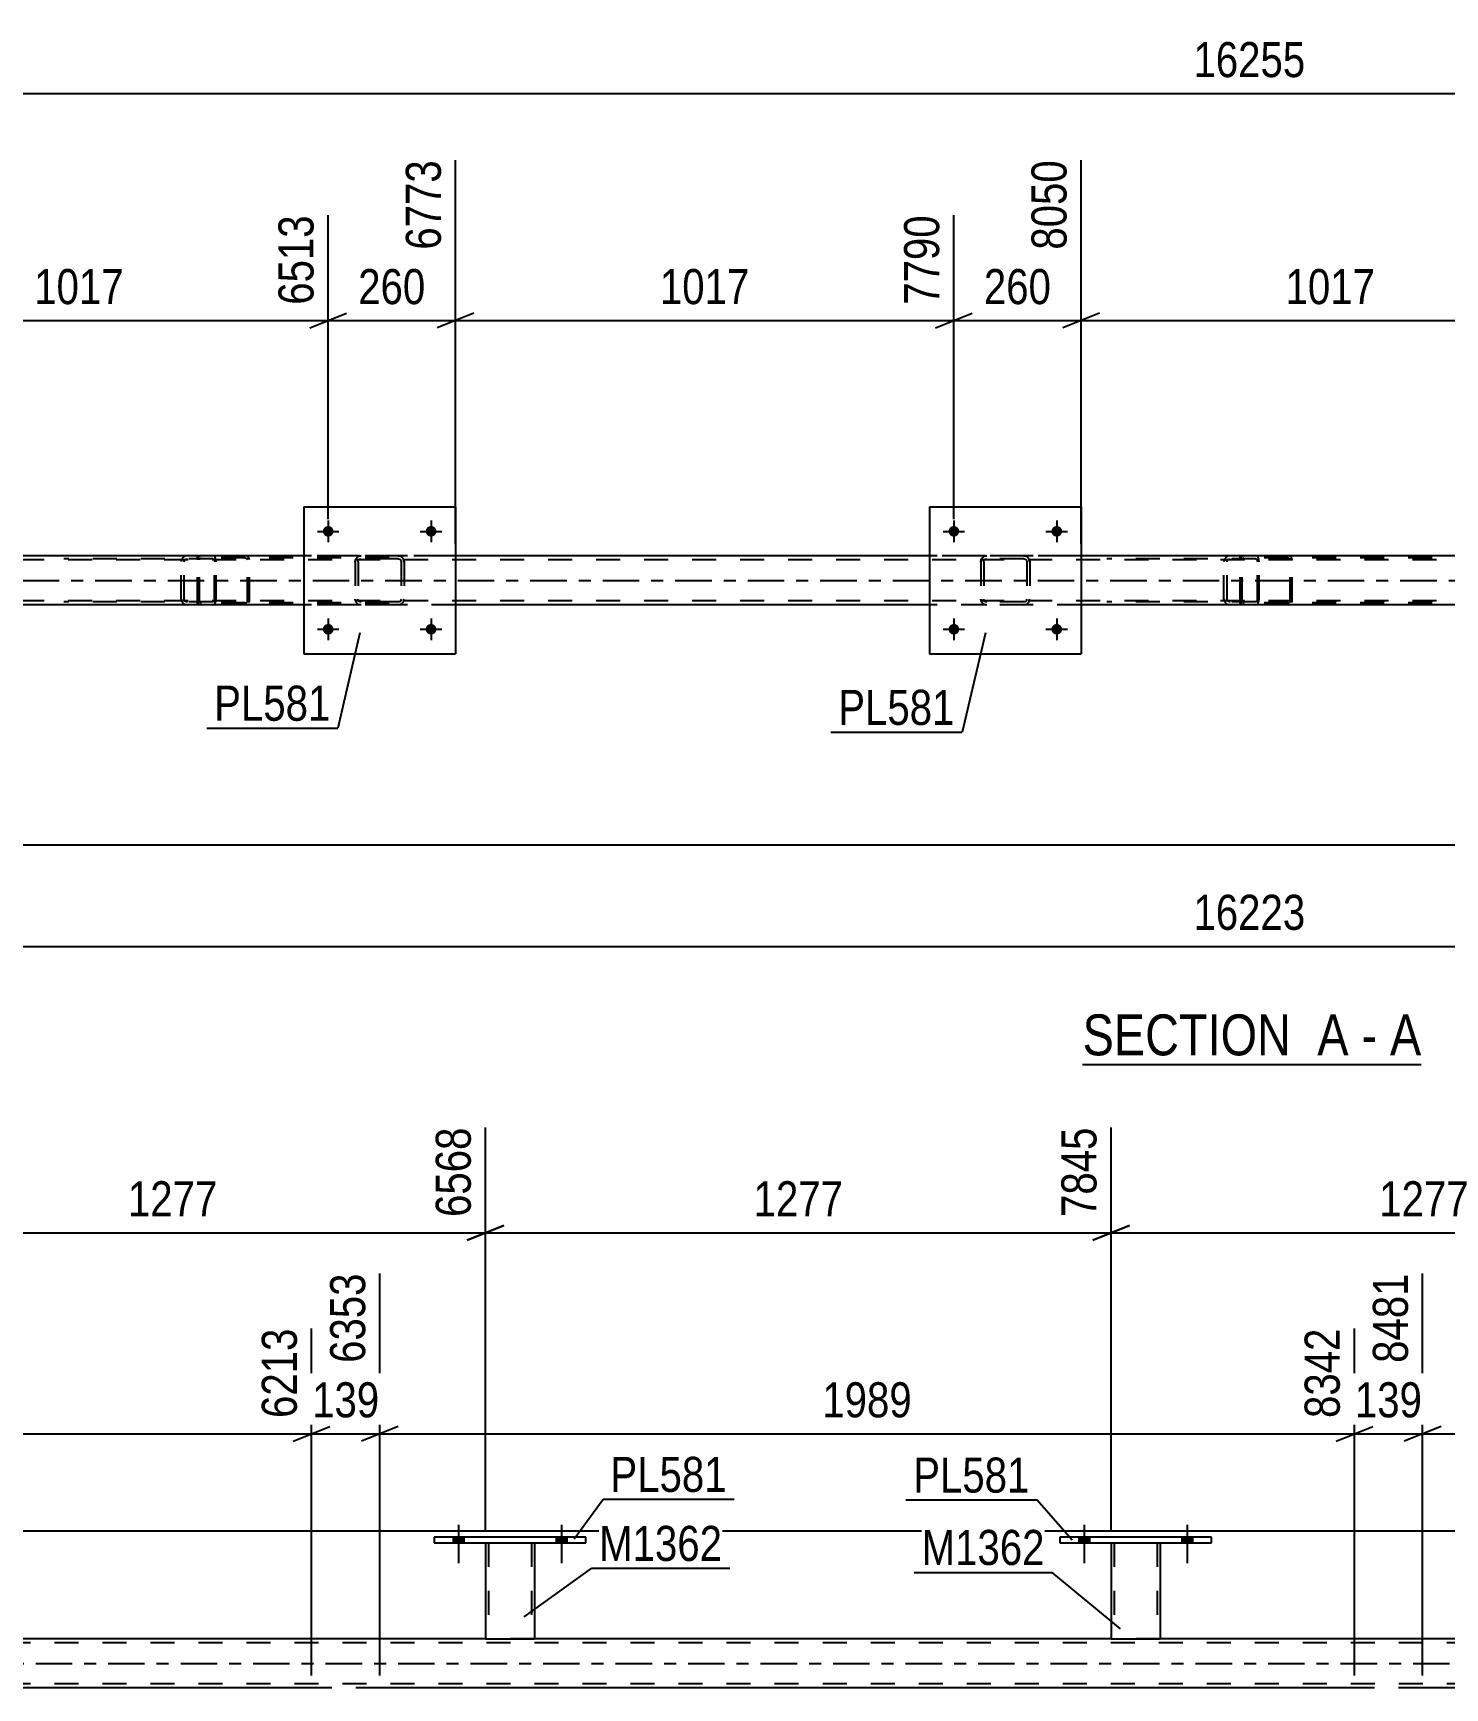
# Model space of a CAD drawing. Header units: millimetres. Extents: x 0 to 1766, y 0 to 560.
# Drawn here: x 1270.7 to 1386, y 424.8 to 560 of the extents above; entities that cross this region are included whole.
import ezdxf

# ---------------------------------------------------------------- set-up
doc = ezdxf.new("R2010")
doc.units = ezdxf.units.MM
doc.linetypes.add('DXK_LINE_DOT2', pattern=[3.9198, 1.9599, -1.9599])
doc.linetypes.add('DXK_LINE_DOT3', pattern=[5.9187, 2.979, -0.9799, 0.9799, -0.9799])
doc.styles.add('Arial Narrow', font='ARIALN.TTF', dxfattribs={"height": 0.2})

# ---------------------------------------------------------------- blocks, each defined once
blk = doc.blocks.new('Unknown-814185401-11 - 2523')
at = {"color": 6, "linetype": 'Continuous'}
blk.add_line((1356.41, 475.74), (1384.06, 475.74), dxfattribs=at)
at = {"color": 0, "linetype": 'Continuous'}
for points in [[(1374.52, 476.49), (1374.52, 479.99), (1356.41, 479.99), (1356.41, 476.49)], [(1378.13, 476.49), (1378.13, 479.99), (1375.57, 479.99), (1375.57, 476.49)], [(1380.45, 476.49), (1380.45, 479.99), (1379.18, 479.99), (1379.18, 476.49)], [(1384.06, 476.49), (1384.06, 479.99), (1381.5, 479.99), (1381.5, 476.49)]]:
    blk.add_wipeout(points, dxfattribs=at)
at = {"color": 7, "linetype": 'Continuous', "style": 'Arial Narrow'}
for s, p in [('SECTION ', (1356.41, 476.49)), ('A', (1375.57, 476.49)), ('A', (1381.5, 476.49)), ('-', (1379.18, 476.49))]:
    blk.add_text(s, height=3.34, dxfattribs=at).set_placement(p)
blk = doc.blocks.new('Bolt-814185401-2693 - 2523')
at = {"linetype": 'Continuous'}
for points in [[(1346.34, 519.29, -1), (1345.46, 519.29, -1)], [(1354.74, 519.29, -1), (1353.86, 519.29, -1)]]:
    blk.add_hatch(color=1, dxfattribs=at).paths.add_polyline_path(points)
at = {"color": 1, "linetype": 'Continuous'}
for p, q in [((1345.02, 519.29), (1346.78, 519.29)), ((1345.9, 520.17), (1345.9, 518.41)), ((1353.42, 519.29), (1355.18, 519.29)), ((1354.3, 520.17), (1354.3, 518.41))]:
    blk.add_line(p, q, dxfattribs=at)
blk = doc.blocks.new('Bolt-814185401-2527 - 2523')
at = {"linetype": 'Continuous'}
for points in [[(1295.26, 511.29, -1), (1294.38, 511.29, -1)], [(1303.66, 511.29, -1), (1302.78, 511.29, -1)]]:
    blk.add_hatch(color=1, dxfattribs=at).paths.add_polyline_path(points)
at = {"color": 1, "linetype": 'Continuous'}
for p, q in [((1293.94, 511.29), (1295.7, 511.29)), ((1294.82, 512.17), (1294.82, 510.41)), ((1302.34, 511.29), (1304.1, 511.29)), ((1303.22, 512.17), (1303.22, 510.41))]:
    blk.add_line(p, q, dxfattribs=at)
blk = doc.blocks.new('Bolt-814185401-2538 - 2523')
at = {"linetype": 'Continuous'}
for points in [[(1295.26, 519.29, -1), (1294.38, 519.29, -1)], [(1303.66, 519.29, -1), (1302.78, 519.29, -1)]]:
    blk.add_hatch(color=1, dxfattribs=at).paths.add_polyline_path(points)
at = {"color": 1, "linetype": 'Continuous'}
for p, q in [((1293.94, 519.29), (1295.7, 519.29)), ((1294.82, 520.17), (1294.82, 518.41)), ((1302.34, 519.29), (1304.1, 519.29)), ((1303.22, 520.17), (1303.22, 518.41))]:
    blk.add_line(p, q, dxfattribs=at)
blk = doc.blocks.new('Part-814185401-2659 - 2523')
at = {"color": 7, "linetype": 'DXK_LINE_DOT2'}
for p, q in [((1284.16, 517.09), (1284.14, 516.96)), ((1284.14, 513.6), (1284.14, 516.96)), ((1284.31, 516.96), (1284.32, 517.03)), ((1284.31, 513.6), (1284.31, 516.96)), ((1284.32, 517.03), (1284.36, 517.08)), ((1284.48, 517.28), (1284.35, 517.26)), ((1284.36, 517.08), (1284.41, 517.11)), ((1284.41, 517.11), (1284.48, 517.12)), ((1299.8, 517.28), (1284.48, 517.28)), ((1299.8, 517.12), (1284.48, 517.12)), ((1288.18, 517.26), (1288.05, 517.28)), ((1288.05, 517.12), (1288.12, 517.11)), ((1288.12, 517.11), (1288.14, 517.1)), ((1288.14, 517.1), (1288.17, 517.08)), ((1288.17, 517.08), (1288.21, 517.03)), ((1288.21, 517.03), (1288.22, 516.96)), ((1288.22, 513.6), (1288.22, 516.96)), ((1288.39, 516.96), (1288.37, 517.09)), ((1288.39, 513.6), (1288.39, 516.96)), ((1284.14, 513.6), (1284.16, 513.48)), ((1284.32, 513.54), (1284.31, 513.6)), ((1284.36, 513.49), (1284.32, 513.54)), ((1284.35, 513.31), (1284.48, 513.28)), ((1284.41, 513.46), (1284.36, 513.49)), ((1284.48, 513.44), (1284.41, 513.46)), ((1299.8, 513.44), (1284.48, 513.44)), ((1299.8, 513.28), (1284.48, 513.28)), ((1288.05, 513.44), (1288.12, 513.46)), ((1288.05, 513.28), (1288.18, 513.31)), ((1288.12, 513.46), (1288.14, 513.47)), ((1288.14, 513.47), (1288.17, 513.49)), ((1288.21, 513.54), (1288.17, 513.49)), ((1288.22, 513.6), (1288.21, 513.54)), ((1288.37, 513.48), (1288.39, 513.6))]:
    blk.add_line(p, q, dxfattribs=at)
for centre, start, end in [((1284.46, 516.95), 110.7583, 155.68), ((1288.06, 516.95), 24.32, 69.2417), ((1284.46, 513.62), 204.32, 249.2417)]:
    blk.add_arc(centre, 0.331, start, end, dxfattribs=at)
blk = doc.blocks.new('Bolt-814185401-2692 - 2523')
at = {"linetype": 'Continuous'}
for points in [[(1346.34, 511.29, -1), (1345.46, 511.29, -1)], [(1354.74, 511.29, -1), (1353.86, 511.29, -1)]]:
    blk.add_hatch(color=1, dxfattribs=at).paths.add_polyline_path(points)
at = {"color": 1, "linetype": 'Continuous'}
for p, q in [((1345.02, 511.29), (1346.78, 511.29)), ((1345.9, 512.17), (1345.9, 510.41)), ((1353.42, 511.29), (1355.18, 511.29)), ((1354.3, 512.17), (1354.3, 510.41))]:
    blk.add_line(p, q, dxfattribs=at)
blk = doc.blocks.new('Part-814185401-2701 - 2523')
at = {"color": 7, "linetype": 'DXK_LINE_DOT2'}
for p, q in [((1348.1, 516.8), (1348.13, 516.99)), ((1348.13, 516.99), (1348.1, 516.8)), ((1348.1, 516.8), (1348.1, 513.76)), ((1348.34, 516.8), (1348.35, 516.9)), ((1348.34, 516.8), (1348.34, 513.76)), ((1348.35, 516.9), (1348.41, 516.97)), ((1348.39, 517.25), (1348.58, 517.28)), ((1348.58, 517.28), (1348.39, 517.25)), ((1348.41, 516.97), (1348.48, 517.03)), ((1348.48, 517.03), (1348.58, 517.04)), ((1351.62, 517.28), (1348.58, 517.28)), ((1351.62, 517.04), (1348.58, 517.04)), ((1351.62, 517.28), (1351.8, 517.25)), ((1351.8, 517.25), (1351.62, 517.28)), ((1351.62, 517.04), (1351.71, 517.03)), ((1351.71, 517.03), (1351.79, 516.97)), ((1351.79, 516.97), (1351.84, 516.9)), ((1351.84, 516.9), (1351.86, 516.8)), ((1351.86, 516.8), (1351.86, 513.76)), ((1352.06, 516.99), (1352.1, 516.8)), ((1352.1, 516.8), (1352.06, 516.99)), ((1352.1, 516.8), (1352.1, 513.76)), ((1348.13, 513.58), (1348.1, 513.76)), ((1348.1, 513.76), (1348.13, 513.58)), ((1348.35, 513.67), (1348.34, 513.76)), ((1348.41, 513.59), (1348.35, 513.67)), ((1351.84, 513.67), (1351.79, 513.59)), ((1351.86, 513.76), (1351.84, 513.67)), ((1352.1, 513.76), (1352.06, 513.58)), ((1352.06, 513.58), (1352.1, 513.76)), ((1348.58, 513.28), (1348.39, 513.32)), ((1348.39, 513.32), (1348.58, 513.28)), ((1348.48, 513.54), (1348.41, 513.59)), ((1348.58, 513.52), (1348.48, 513.54)), ((1351.62, 513.52), (1348.58, 513.52)), ((1351.62, 513.28), (1348.58, 513.28)), ((1351.71, 513.54), (1351.62, 513.52)), ((1351.8, 513.32), (1351.62, 513.28)), ((1351.62, 513.28), (1351.8, 513.32)), ((1351.79, 513.59), (1351.71, 513.54))]:
    blk.add_line(p, q, dxfattribs=at)
at = {"color": 7, "linetype": 'DXK_LINE_DOT3'}
blk.add_line((1350.1, 515.28), (1350.1, 515.28), dxfattribs=at)
at = {"color": 7, "linetype": 'DXK_LINE_DOT2'}
for centre, start, end in [((1348.58, 516.8), 112.5, 157.5), ((1348.58, 516.8), 112.5, 157.5), ((1351.62, 516.8), 22.5, 67.5), ((1351.62, 516.8), 22.5, 67.5), ((1348.58, 513.76), 202.5, 247.5), ((1348.58, 513.76), 202.5, 247.5), ((1351.62, 513.76), 292.5, 337.5), ((1351.62, 513.76), 292.5, 337.5)]:
    blk.add_arc(centre, 0.48, start, end, dxfattribs=at)
blk = doc.blocks.new('Part-814185401-2598 - 2523')
at = {"color": 7, "linetype": 'DXK_LINE_DOT2'}
for p, q in [((1369.3, 517.09), (1369.27, 516.96)), ((1369.27, 513.6), (1369.27, 516.96)), ((1369.44, 516.96), (1369.45, 517.03)), ((1369.44, 513.6), (1369.44, 516.96)), ((1369.45, 517.03), (1369.49, 517.08)), ((1369.61, 517.28), (1369.48, 517.26)), ((1369.49, 517.08), (1369.54, 517.11)), ((1369.54, 517.11), (1369.61, 517.12)), ((1384.94, 517.28), (1369.61, 517.28)), ((1384.94, 517.12), (1369.61, 517.12)), ((1373.32, 517.26), (1373.19, 517.28)), ((1373.19, 517.12), (1373.25, 517.11)), ((1373.25, 517.11), (1373.27, 517.1)), ((1373.27, 517.1), (1373.31, 517.08)), ((1373.31, 517.08), (1373.34, 517.03)), ((1373.34, 517.03), (1373.36, 516.96)), ((1373.36, 513.6), (1373.36, 516.96)), ((1373.53, 516.96), (1373.5, 517.09)), ((1373.53, 513.6), (1373.53, 516.96)), ((1369.27, 513.6), (1369.3, 513.48)), ((1369.45, 513.54), (1369.44, 513.6)), ((1369.49, 513.49), (1369.45, 513.54)), ((1369.48, 513.31), (1369.61, 513.28)), ((1369.54, 513.46), (1369.49, 513.49)), ((1369.61, 513.44), (1369.54, 513.46)), ((1384.94, 513.44), (1369.61, 513.44)), ((1384.94, 513.28), (1369.61, 513.28)), ((1373.19, 513.44), (1373.25, 513.46)), ((1373.19, 513.28), (1373.32, 513.31)), ((1373.25, 513.46), (1373.27, 513.47)), ((1373.27, 513.47), (1373.31, 513.49)), ((1373.34, 513.54), (1373.31, 513.49)), ((1373.36, 513.6), (1373.34, 513.54)), ((1373.5, 513.48), (1373.53, 513.6))]:
    blk.add_line(p, q, dxfattribs=at)
for centre, start, end in [((1369.6, 516.95), 110.7583, 155.68), ((1373.2, 516.95), 24.32, 69.2417), ((1369.6, 513.62), 204.32, 249.2417)]:
    blk.add_arc(centre, 0.331, start, end, dxfattribs=at)
blk = doc.blocks.new('Part-814185401-2627 - 2523')
at = {"color": 7, "linetype": 'DXK_LINE_DOT2'}
for p, q in [((1683.2, 516.96), (1080.49, 516.96)), ((1680.08, 517.28), (1139.57, 517.28)), ((1305.22, 517.28), (1292.82, 517.28)), ((1356.3, 517.28), (1343.9, 517.28)), ((1683.2, 513.6), (1080.49, 513.6)), ((1305.22, 513.28), (1292.82, 513.28)), ((1356.3, 513.28), (1343.9, 513.28))]:
    blk.add_line(p, q, dxfattribs=at)
at = {"color": 2, "linetype": 'Continuous'}
for p, q in [((1292.82, 517.28), (1254.14, 517.28)), ((1343.9, 517.28), (1305.22, 517.28)), ((1394.98, 517.28), (1356.3, 517.28)), ((1292.82, 513.28), (1254.14, 513.28)), ((1343.9, 513.28), (1305.22, 513.28)), ((1394.98, 513.28), (1356.3, 513.28))]:
    blk.add_line(p, q, dxfattribs=at)
at = {"color": 7, "linetype": 'DXK_LINE_DOT3'}
blk.add_line((1080.49, 515.28), (1683.2, 515.28), dxfattribs=at)
blk = doc.blocks.new('Part-814185401-2658 - 2523')
at = {"color": 7, "linetype": 'DXK_LINE_DOT2'}
for p, q in [((1370.55, 517.28), (1358.39, 517.28)), ((1370.55, 517.04), (1358.39, 517.04)), ((1367.98, 516.94), (1367.95, 516.8)), ((1367.95, 513.76), (1367.95, 516.8)), ((1367.99, 516.99), (1367.98, 516.94)), ((1368.2, 516.8), (1368.22, 516.9)), ((1368.2, 513.76), (1368.2, 516.8)), ((1368.22, 516.9), (1368.28, 516.97)), ((1368.45, 517.28), (1368.26, 517.25)), ((1368.28, 516.97), (1368.36, 517.03)), ((1368.36, 517.03), (1368.45, 517.04)), ((1369.27, 517.04), (1369.27, 517.28)), ((1370.65, 517.25), (1370.55, 517.28)), ((1370.55, 517.04), (1370.6, 517.03)), ((1370.6, 517.03), (1370.64, 516.97)), ((1370.64, 516.97), (1370.67, 516.9)), ((1370.74, 517.14), (1370.65, 517.25)), ((1370.67, 516.9), (1370.68, 516.8)), ((1370.68, 513.76), (1370.68, 516.8)), ((1370.8, 516.99), (1370.74, 517.14)), ((1370.82, 516.8), (1370.8, 516.99)), ((1370.82, 513.76), (1370.82, 516.8)), ((1367.95, 513.76), (1367.97, 513.68)), ((1367.97, 513.68), (1367.99, 513.58)), ((1368.22, 513.67), (1368.2, 513.76)), ((1368.28, 513.59), (1368.22, 513.67)), ((1370.67, 513.67), (1370.64, 513.59)), ((1370.68, 513.76), (1370.67, 513.67)), ((1370.8, 513.58), (1370.82, 513.76)), ((1370.55, 513.52), (1358.39, 513.52)), ((1370.55, 513.28), (1358.39, 513.28)), ((1368.26, 513.32), (1368.45, 513.28)), ((1368.36, 513.54), (1368.28, 513.59)), ((1368.45, 513.52), (1368.36, 513.54)), ((1369.27, 513.28), (1369.27, 513.52)), ((1370.6, 513.54), (1370.55, 513.52)), ((1370.55, 513.28), (1370.65, 513.32)), ((1370.64, 513.59), (1370.6, 513.54)), ((1370.65, 513.32), (1370.74, 513.43)), ((1370.74, 513.43), (1370.75, 513.46)), ((1370.75, 513.46), (1370.8, 513.58))]:
    blk.add_line(p, q, dxfattribs=at)
for centre, start, end in [((1368.44, 516.79), 111.1941, 156.1506), ((1368.44, 513.78), 203.8494, 248.8059)]:
    blk.add_arc(centre, 0.492, start, end, dxfattribs=at)
blk = doc.blocks.new('Part-814185401-2660 - 2523')
at = {"color": 7, "linetype": 'DXK_LINE_DOT2'}
for p, q in [((1285.41, 517.28), (1273.25, 517.28)), ((1285.41, 517.04), (1273.25, 517.04)), ((1282.85, 516.94), (1282.82, 516.8)), ((1282.82, 513.76), (1282.82, 516.8)), ((1282.86, 516.99), (1282.85, 516.94)), ((1283.07, 516.8), (1283.09, 516.9)), ((1283.07, 513.76), (1283.07, 516.8)), ((1283.09, 516.9), (1283.14, 516.97)), ((1283.32, 517.28), (1283.13, 517.25)), ((1283.14, 516.97), (1283.22, 517.03)), ((1283.22, 517.03), (1283.32, 517.04)), ((1284.14, 517.04), (1284.14, 517.28)), ((1285.51, 517.25), (1285.41, 517.28)), ((1285.41, 517.04), (1285.46, 517.03)), ((1285.46, 517.03), (1285.51, 516.97)), ((1285.6, 517.14), (1285.51, 517.25)), ((1285.51, 516.97), (1285.54, 516.9)), ((1285.54, 516.9), (1285.55, 516.8)), ((1285.55, 513.76), (1285.55, 516.8)), ((1285.66, 516.99), (1285.6, 517.14)), ((1285.68, 516.8), (1285.66, 516.99)), ((1285.68, 513.76), (1285.68, 516.8)), ((1282.82, 513.76), (1282.83, 513.68)), ((1282.83, 513.68), (1282.86, 513.58)), ((1283.09, 513.67), (1283.07, 513.76)), ((1283.14, 513.59), (1283.09, 513.67)), ((1285.54, 513.67), (1285.51, 513.59)), ((1285.55, 513.76), (1285.54, 513.67)), ((1285.66, 513.58), (1285.68, 513.76)), ((1285.41, 513.52), (1273.25, 513.52)), ((1285.41, 513.28), (1273.25, 513.28)), ((1283.13, 513.32), (1283.32, 513.28)), ((1283.22, 513.54), (1283.14, 513.59)), ((1283.32, 513.52), (1283.22, 513.54)), ((1284.14, 513.28), (1284.14, 513.52)), ((1285.46, 513.54), (1285.41, 513.52)), ((1285.41, 513.28), (1285.51, 513.32)), ((1285.51, 513.59), (1285.46, 513.54)), ((1285.51, 513.32), (1285.6, 513.43)), ((1285.6, 513.43), (1285.66, 513.58))]:
    blk.add_line(p, q, dxfattribs=at)
for centre, start, end in [((1283.31, 516.79), 111.1941, 156.1506), ((1283.31, 513.78), 203.8494, 248.8059)]:
    blk.add_arc(centre, 0.492, start, end, dxfattribs=at)
blk = doc.blocks.new('Part-814185401-2699 - 2523')
at = {"color": 2, "linetype": 'Continuous'}
for p, q in [((1292.82, 521.28), (1292.82, 509.28)), ((1292.82, 521.28), (1305.22, 521.28)), ((1305.22, 521.28), (1305.22, 509.28)), ((1292.82, 509.28), (1305.22, 509.28))]:
    blk.add_line(p, q, dxfattribs=at)
blk = doc.blocks.new('Part-814185401-2760 - 2523')
at = {"color": 2, "linetype": 'Continuous'}
for p, q in [((1343.9, 521.28), (1343.9, 509.28)), ((1343.9, 521.28), (1356.3, 521.28)), ((1356.3, 521.28), (1356.3, 509.28)), ((1343.9, 509.28), (1356.3, 509.28))]:
    blk.add_line(p, q, dxfattribs=at)
blk = doc.blocks.new('Part-814185401-2790 - 2523')
at = {"color": 7, "linetype": 'DXK_LINE_DOT2'}
for p, q in [((1297.02, 516.8), (1297.05, 516.99)), ((1297.05, 516.99), (1297.02, 516.8)), ((1297.02, 516.8), (1297.02, 513.76)), ((1297.26, 516.8), (1297.27, 516.9)), ((1297.26, 516.8), (1297.26, 513.76)), ((1297.27, 516.9), (1297.33, 516.97)), ((1297.31, 517.25), (1297.5, 517.28)), ((1297.5, 517.28), (1297.31, 517.25)), ((1297.33, 516.97), (1297.4, 517.03)), ((1297.4, 517.03), (1297.5, 517.04)), ((1300.54, 517.28), (1297.5, 517.28)), ((1300.54, 517.04), (1297.5, 517.04)), ((1300.54, 517.28), (1300.72, 517.25)), ((1300.72, 517.25), (1300.54, 517.28)), ((1300.54, 517.04), (1300.63, 517.03)), ((1300.63, 517.03), (1300.71, 516.97)), ((1300.71, 516.97), (1300.76, 516.9)), ((1300.76, 516.9), (1300.78, 516.8)), ((1300.78, 516.8), (1300.78, 513.76)), ((1300.98, 516.99), (1301.02, 516.8)), ((1301.02, 516.8), (1300.98, 516.99)), ((1301.02, 516.8), (1301.02, 513.76)), ((1297.05, 513.58), (1297.02, 513.76)), ((1297.02, 513.76), (1297.05, 513.58)), ((1297.27, 513.67), (1297.26, 513.76)), ((1297.33, 513.59), (1297.27, 513.67)), ((1300.76, 513.67), (1300.71, 513.59)), ((1300.78, 513.76), (1300.76, 513.67)), ((1301.02, 513.76), (1300.98, 513.58)), ((1300.98, 513.58), (1301.02, 513.76)), ((1297.5, 513.28), (1297.31, 513.32)), ((1297.31, 513.32), (1297.5, 513.28)), ((1297.4, 513.54), (1297.33, 513.59)), ((1297.5, 513.52), (1297.4, 513.54)), ((1300.54, 513.52), (1297.5, 513.52)), ((1300.54, 513.28), (1297.5, 513.28)), ((1300.63, 513.54), (1300.54, 513.52)), ((1300.72, 513.32), (1300.54, 513.28)), ((1300.54, 513.28), (1300.72, 513.32)), ((1300.71, 513.59), (1300.63, 513.54))]:
    blk.add_line(p, q, dxfattribs=at)
at = {"color": 7, "linetype": 'DXK_LINE_DOT3'}
blk.add_line((1299.02, 515.28), (1299.02, 515.28), dxfattribs=at)
at = {"color": 7, "linetype": 'DXK_LINE_DOT2'}
for centre, start, end in [((1297.5, 516.8), 112.5, 157.5), ((1297.5, 516.8), 112.5, 157.5), ((1300.54, 516.8), 22.5, 67.5), ((1300.54, 516.8), 22.5, 67.5), ((1297.5, 513.76), 202.5, 247.5), ((1297.5, 513.76), 202.5, 247.5), ((1300.54, 513.76), 292.5, 337.5), ((1300.54, 513.76), 292.5, 337.5)]:
    blk.add_arc(centre, 0.48, start, end, dxfattribs=at)
blk = doc.blocks.new('Part-814185401-3734 - 3531')
at = {"color": 7, "linetype": 'DXK_LINE_DOT2'}
for p, q in [((1693.85, 428.5), (1081.54, 428.5)), ((1311.66, 428.82), (1307.66, 428.82)), ((1362.74, 428.82), (1358.74, 428.82)), ((1693.85, 425.14), (1081.54, 425.14)), ((1299.04, 424.82), (1293.46, 424.82)), ((1384.17, 424.82), (1378.6, 424.82))]:
    blk.add_line(p, q, dxfattribs=at)
at = {"color": 2, "linetype": 'Continuous'}
for p, q in [((1307.66, 428.82), (1260.58, 428.82)), ((1358.74, 428.82), (1311.66, 428.82)), ((1409.82, 428.82), (1362.74, 428.82)), ((1293.46, 424.82), (1213.91, 424.82)), ((1378.6, 424.82), (1299.04, 424.82)), ((1463.73, 424.82), (1384.17, 424.82))]:
    blk.add_line(p, q, dxfattribs=at)
at = {"color": 7, "linetype": 'DXK_LINE_DOT3'}
blk.add_line((1081.54, 426.82), (1693.85, 426.82), dxfattribs=at)
blk = doc.blocks.new('Part-814185401-3860 - 3531')
at = {"color": 2, "linetype": 'Continuous'}
for p, q in [((1358.74, 436.66), (1358.74, 428.82)), ((1362.74, 436.66), (1362.74, 428.82)), ((1358.74, 428.82), (1362.74, 428.82))]:
    blk.add_line(p, q, dxfattribs=at)
at = {"color": 7, "linetype": 'DXK_LINE_DOT2'}
for p, q in [((1358.74, 436.66), (1362.74, 436.66)), ((1358.74, 436.66), (1358.74, 436.66)), ((1358.74, 436.66), (1358.74, 436.66)), ((1358.98, 436.66), (1358.98, 428.82)), ((1362.5, 436.66), (1362.5, 428.82)), ((1362.74, 436.66), (1362.74, 436.66)), ((1362.74, 436.66), (1362.74, 436.66)), ((1362.45, 428.82), (1362.49, 428.82)), ((1362.45, 428.82), (1362.49, 428.82)), ((1362.49, 428.82), (1362.5, 428.82)), ((1362.49, 428.82), (1362.5, 428.82))]:
    blk.add_line(p, q, dxfattribs=at)
blk = doc.blocks.new('Part-814185401-3875 - 3531')
at = {"color": 2, "linetype": 'Continuous'}
for p, q in [((1303.46, 437.14), (1303.46, 436.66)), ((1315.86, 437.14), (1303.46, 437.14)), ((1303.46, 436.66), (1315.86, 436.66)), ((1315.86, 436.66), (1315.86, 437.14))]:
    blk.add_line(p, q, dxfattribs=at)
blk = doc.blocks.new('Part-814185401-3880 - 3531')
at = {"color": 2, "linetype": 'Continuous'}
for p, q in [((1307.66, 436.66), (1307.66, 428.82)), ((1311.66, 436.66), (1311.66, 428.82)), ((1307.66, 428.82), (1311.66, 428.82))]:
    blk.add_line(p, q, dxfattribs=at)
at = {"color": 7, "linetype": 'DXK_LINE_DOT2'}
for p, q in [((1307.66, 436.66), (1311.66, 436.66)), ((1307.66, 436.66), (1307.66, 436.66)), ((1307.66, 436.66), (1307.66, 436.66)), ((1307.9, 436.66), (1307.9, 428.82)), ((1311.42, 436.66), (1311.42, 428.82)), ((1311.66, 436.66), (1311.66, 436.66)), ((1311.66, 436.66), (1311.66, 436.66)), ((1311.37, 428.82), (1311.41, 428.82)), ((1311.37, 428.82), (1311.41, 428.82)), ((1311.41, 428.82), (1311.42, 428.82)), ((1311.41, 428.82), (1311.42, 428.82))]:
    blk.add_line(p, q, dxfattribs=at)
blk = doc.blocks.new('Part-814185401-3920 - 3531')
at = {"color": 2, "linetype": 'Continuous'}
for p, q in [((1354.54, 437.14), (1354.54, 436.66)), ((1366.94, 437.14), (1354.54, 437.14)), ((1354.54, 436.66), (1366.94, 436.66)), ((1366.94, 436.66), (1366.94, 437.14))]:
    blk.add_line(p, q, dxfattribs=at)
blk = doc.blocks.new('Bolt-814185401-3991 - 3531')
at = {"linetype": 'Continuous'}
for points in [[(1356.1, 436.66), (1356.98, 436.66), (1356.98, 437.14), (1356.1, 437.14)], [(1364.5, 436.66), (1365.38, 436.66), (1365.38, 437.14), (1364.5, 437.14)]]:
    blk.add_hatch(color=1, dxfattribs=at).paths.add_polyline_path(points)
at = {"color": 1, "linetype": 'Continuous'}
for p, q in [((1356.54, 438.14), (1356.54, 435.02)), ((1364.94, 438.14), (1364.94, 435.02)), ((1356.1, 437.14), (1356.1, 436.66)), ((1356.98, 437.14), (1356.98, 436.66)), ((1364.5, 437.14), (1364.5, 436.66)), ((1365.38, 437.14), (1365.38, 436.66))]:
    blk.add_line(p, q, dxfattribs=at)
blk = doc.blocks.new('Bolt-814185401-3992 - 3531')
at = {"linetype": 'Continuous'}
for points in [[(1356.1, 436.66), (1356.98, 436.66), (1356.98, 437.14), (1356.1, 437.14)], [(1364.5, 436.66), (1365.38, 436.66), (1365.38, 437.14), (1364.5, 437.14)]]:
    blk.add_hatch(color=1, dxfattribs=at).paths.add_polyline_path(points)
at = {"color": 1, "linetype": 'Continuous'}
for p, q in [((1356.54, 438.14), (1356.54, 435.02)), ((1364.94, 438.14), (1364.94, 435.02)), ((1356.1, 437.14), (1356.1, 436.66)), ((1356.98, 437.14), (1356.98, 436.66)), ((1364.5, 437.14), (1364.5, 436.66)), ((1365.38, 437.14), (1365.38, 436.66))]:
    blk.add_line(p, q, dxfattribs=at)
blk = doc.blocks.new('Bolt-814185401-3995 - 3531')
at = {"linetype": 'Continuous'}
for points in [[(1305.02, 436.66), (1305.9, 436.66), (1305.9, 437.14), (1305.02, 437.14)], [(1313.42, 436.66), (1314.3, 436.66), (1314.3, 437.14), (1313.42, 437.14)]]:
    blk.add_hatch(color=1, dxfattribs=at).paths.add_polyline_path(points)
at = {"color": 1, "linetype": 'Continuous'}
for p, q in [((1305.46, 438.14), (1305.46, 435.02)), ((1313.86, 438.14), (1313.86, 435.02)), ((1305.02, 437.14), (1305.02, 436.66)), ((1305.9, 437.14), (1305.9, 436.66)), ((1313.42, 437.14), (1313.42, 436.66)), ((1314.3, 437.14), (1314.3, 436.66))]:
    blk.add_line(p, q, dxfattribs=at)
blk = doc.blocks.new('Bolt-814185401-3996 - 3531')
at = {"linetype": 'Continuous'}
for points in [[(1305.02, 436.66), (1305.9, 436.66), (1305.9, 437.14), (1305.02, 437.14)], [(1313.42, 436.66), (1314.3, 436.66), (1314.3, 437.14), (1313.42, 437.14)]]:
    blk.add_hatch(color=1, dxfattribs=at).paths.add_polyline_path(points)
at = {"color": 1, "linetype": 'Continuous'}
for p, q in [((1305.46, 438.14), (1305.46, 435.02)), ((1313.86, 438.14), (1313.86, 435.02)), ((1305.02, 437.14), (1305.02, 436.66)), ((1305.9, 437.14), (1305.9, 436.66)), ((1313.42, 437.14), (1313.42, 436.66)), ((1314.3, 437.14), (1314.3, 436.66))]:
    blk.add_line(p, q, dxfattribs=at)
blk = doc.blocks.new('StraightDimension-814185401-2850 - 2523')
at = {"color": 7, "linetype": 'Continuous'}
blk.add_line((1056.86, 485.39), (1683.2, 485.39), dxfattribs=at)
at = {"color": 0}
blk.add_wipeout([(1375.2, 486.14), (1375.2, 490.34), (1364.86, 490.34), (1364.86, 486.14)], dxfattribs=at)
at = {"color": 3, "style": 'Arial Narrow'}
blk.add_text('16223', height=2.863, dxfattribs=at).set_placement((1365.46, 486.74))
blk = doc.blocks.new('StraightDimension-814185401-3110 - 2523')
at = {"color": 7, "linetype": 'Continuous'}
for p, q in [((1356.3, 518.28), (1356.3, 549.61)), ((1396.98, 520.29), (1396.98, 545.11)), ((1357.8, 537.1), (1354.8, 535.9)), ((1395.48, 535.9), (1398.48, 537.1)), ((1356.3, 536.5), (1396.98, 536.5))]:
    blk.add_line(p, q, dxfattribs=at)
at = {"color": 0}
blk.add_wipeout([(1380.89, 537.25), (1380.89, 541.45), (1372.38, 541.45), (1372.38, 537.25)], dxfattribs=at)
at = {"color": 3, "style": 'Arial Narrow'}
blk.add_text('1017', height=2.863, dxfattribs=at).set_placement((1372.98, 537.85))
at = {"color": 0, "linetype": 'Continuous'}
blk.add_wipeout([(1396.38, 545.71), (1392.18, 545.71), (1392.18, 537.2), (1396.38, 537.2)], dxfattribs=at)
at = {"color": 3, "linetype": 'Continuous', "style": 'Arial Narrow'}
blk.add_text('9067', height=2.863, rotation=90.0002, dxfattribs=at).set_placement((1395.78, 537.8))
blk = doc.blocks.new('StraightDimension-814185401-3128 - 2523')
at = {"color": 7, "linetype": 'Continuous'}
for p, q in [((1356.3, 518.28), (1356.3, 549.61)), ((1345.9, 520.29), (1345.9, 545.11)), ((1344.4, 535.9), (1347.4, 537.1)), ((1357.8, 537.1), (1354.8, 535.9)), ((1345.9, 536.5), (1356.3, 536.5))]:
    blk.add_line(p, q, dxfattribs=at)
at = {"color": 0}
blk.add_wipeout([(1354.44, 537.25), (1354.44, 541.45), (1347.75, 541.45), (1347.75, 537.25)], dxfattribs=at)
at = {"color": 3, "style": 'Arial Narrow'}
blk.add_text('260', height=2.863, dxfattribs=at).set_placement((1348.35, 537.85))
at = {"color": 0, "linetype": 'Continuous'}
blk.add_wipeout([(1355.7, 550.21), (1351.5, 550.21), (1351.5, 541.7), (1355.7, 541.7)], dxfattribs=at)
at = {"color": 3, "linetype": 'Continuous', "style": 'Arial Narrow'}
blk.add_text('8050', height=2.863, rotation=90.0002, dxfattribs=at).set_placement((1355.1, 542.3))
blk = doc.blocks.new('StraightDimension-814185401-3146 - 2523')
at = {"color": 7, "linetype": 'Continuous'}
for p, q in [((1305.22, 518.28), (1305.22, 549.61)), ((1345.9, 520.29), (1345.9, 545.11)), ((1306.72, 537.1), (1303.72, 535.9)), ((1344.4, 535.9), (1347.4, 537.1)), ((1305.22, 536.5), (1345.9, 536.5))]:
    blk.add_line(p, q, dxfattribs=at)
at = {"color": 0}
blk.add_wipeout([(1329.81, 537.25), (1329.81, 541.45), (1321.3, 541.45), (1321.3, 537.25)], dxfattribs=at)
at = {"color": 3, "style": 'Arial Narrow'}
blk.add_text('1017', height=2.863, dxfattribs=at).set_placement((1321.9, 537.85))
at = {"color": 0, "linetype": 'Continuous'}
blk.add_wipeout([(1345.3, 545.71), (1341.1, 545.71), (1341.1, 537.2), (1345.3, 537.2)], dxfattribs=at)
at = {"color": 3, "linetype": 'Continuous', "style": 'Arial Narrow'}
blk.add_text('7790', height=2.863, rotation=90.0002, dxfattribs=at).set_placement((1344.7, 537.8))
blk = doc.blocks.new('StraightDimension-814185401-3164 - 2523')
at = {"color": 7, "linetype": 'Continuous'}
for p, q in [((1305.22, 518.28), (1305.22, 549.61)), ((1294.82, 520.29), (1294.82, 545.11)), ((1293.32, 535.9), (1296.32, 537.1)), ((1306.72, 537.1), (1303.72, 535.9)), ((1294.82, 536.5), (1305.22, 536.5))]:
    blk.add_line(p, q, dxfattribs=at)
at = {"color": 0}
blk.add_wipeout([(1303.36, 537.25), (1303.36, 541.45), (1296.67, 541.45), (1296.67, 537.25)], dxfattribs=at)
at = {"color": 3, "style": 'Arial Narrow'}
blk.add_text('260', height=2.863, dxfattribs=at).set_placement((1297.27, 537.85))
at = {"color": 0, "linetype": 'Continuous'}
blk.add_wipeout([(1304.62, 550.21), (1300.42, 550.21), (1300.42, 541.7), (1304.62, 541.7)], dxfattribs=at)
at = {"color": 3, "linetype": 'Continuous', "style": 'Arial Narrow'}
blk.add_text('6773', height=2.863, rotation=90.0002, dxfattribs=at).set_placement((1304.02, 542.3))
blk = doc.blocks.new('StraightDimension-814185401-3182 - 2523')
at = {"color": 7, "linetype": 'Continuous'}
for p, q in [((1254.14, 518.28), (1254.14, 549.61)), ((1294.82, 520.29), (1294.82, 545.11)), ((1255.64, 537.1), (1252.64, 535.9)), ((1293.32, 535.9), (1296.32, 537.1)), ((1254.14, 536.5), (1294.82, 536.5))]:
    blk.add_line(p, q, dxfattribs=at)
at = {"color": 0}
blk.add_wipeout([(1278.73, 537.25), (1278.73, 541.45), (1270.22, 541.45), (1270.22, 537.25)], dxfattribs=at)
at = {"color": 3, "style": 'Arial Narrow'}
blk.add_text('1017', height=2.863, dxfattribs=at).set_placement((1270.82, 537.85))
at = {"color": 0, "linetype": 'Continuous'}
blk.add_wipeout([(1294.22, 545.71), (1290.02, 545.71), (1290.02, 537.2), (1294.22, 537.2)], dxfattribs=at)
at = {"color": 3, "linetype": 'Continuous', "style": 'Arial Narrow'}
blk.add_text('6513', height=2.863, rotation=90.0002, dxfattribs=at).set_placement((1293.62, 537.8))
blk = doc.blocks.new('StraightDimension-814185401-3391 - 2523')
at = {"color": 7, "linetype": 'Continuous'}
blk.add_line((1117.84, 493.68), (1683.2, 493.68), dxfattribs=at)
blk = doc.blocks.new('StraightDimension-814185401-3396 - 2523')
at = {"color": 7, "linetype": 'Continuous'}
blk.add_line((1056.22, 555.04), (1683.84, 555.04), dxfattribs=at)
at = {"color": 0}
blk.add_wipeout([(1375.2, 555.79), (1375.2, 559.99), (1364.86, 559.99), (1364.86, 555.79)], dxfattribs=at)
at = {"color": 3, "style": 'Arial Narrow'}
blk.add_text('16255', height=2.863, dxfattribs=at).set_placement((1365.46, 556.39))
blk = doc.blocks.new('StraightDimension-814185401-4420 - 3531')
at = {"color": 7, "linetype": 'Continuous'}
for p, q in [((1299.04, 425.82), (1299.04, 458.68)), ((1378.6, 425.82), (1378.6, 454.18)), ((1300.54, 446.17), (1297.54, 444.97)), ((1377.1, 444.97), (1380.1, 446.17)), ((1299.04, 445.57), (1378.6, 445.57))]:
    blk.add_line(p, q, dxfattribs=at)
at = {"color": 0}
blk.add_wipeout([(1343.08, 446.32), (1343.08, 450.52), (1334.56, 450.52), (1334.56, 446.32)], dxfattribs=at)
at = {"color": 3, "style": 'Arial Narrow'}
blk.add_text('1989', height=2.863, dxfattribs=at).set_placement((1335.16, 446.92))
at = {"color": 0, "linetype": 'Continuous'}
blk.add_wipeout([(1378, 454.78), (1373.8, 454.78), (1373.8, 446.27), (1378, 446.27)], dxfattribs=at)
at = {"color": 3, "linetype": 'Continuous', "style": 'Arial Narrow'}
blk.add_text('8342', height=2.863, rotation=90.0002, dxfattribs=at).set_placement((1377.4, 446.87))
blk = doc.blocks.new('StraightDimension-814185401-4458 - 3531')
at = {"color": 7, "linetype": 'Continuous'}
for p, q in [((1213.91, 425.82), (1213.91, 458.68)), ((1293.46, 425.82), (1293.46, 454.18)), ((1215.41, 446.17), (1212.41, 444.97)), ((1291.96, 444.97), (1294.96, 446.17)), ((1213.91, 445.57), (1293.46, 445.57))]:
    blk.add_line(p, q, dxfattribs=at)
at = {"color": 0}
blk.add_wipeout([(1257.94, 446.32), (1257.94, 450.52), (1249.43, 450.52), (1249.43, 446.32)], dxfattribs=at)
at = {"color": 3, "style": 'Arial Narrow'}
blk.add_text('1989', height=2.863, dxfattribs=at).set_placement((1250.03, 446.92))
at = {"color": 0, "linetype": 'Continuous'}
blk.add_wipeout([(1292.86, 454.78), (1288.66, 454.78), (1288.66, 446.27), (1292.86, 446.27)], dxfattribs=at)
at = {"color": 3, "linetype": 'Continuous', "style": 'Arial Narrow'}
blk.add_text('6213', height=2.863, rotation=90.0002, dxfattribs=at).set_placement((1292.26, 446.87))
blk = doc.blocks.new('StraightDimension-814185401-4092 - 3531')
at = {"color": 7, "linetype": 'Continuous'}
for p, q in [((1358.74, 437.66), (1358.74, 470.6)), ((1409.82, 437.66), (1409.82, 470.6)), ((1360.24, 462.59), (1357.24, 461.39)), ((1408.32, 461.39), (1411.32, 462.59)), ((1358.74, 461.99), (1409.82, 461.99))]:
    blk.add_line(p, q, dxfattribs=at)
at = {"color": 0}
blk.add_wipeout([(1388.54, 462.74), (1388.54, 466.94), (1380.03, 466.94), (1380.03, 462.74)], dxfattribs=at)
at = {"color": 3, "style": 'Arial Narrow'}
blk.add_text('1277', height=2.863, dxfattribs=at).set_placement((1380.63, 463.34))
at = {"color": 0, "linetype": 'Continuous'}
blk.add_wipeout([(1409.22, 471.2), (1405.02, 471.2), (1405.02, 462.69), (1409.22, 462.69)], dxfattribs=at)
at = {"color": 3, "linetype": 'Continuous', "style": 'Arial Narrow'}
blk.add_text('9122', height=2.863, rotation=90.0002, dxfattribs=at).set_placement((1408.62, 463.29))
blk = doc.blocks.new('StraightDimension-814185401-4102 - 3531')
at = {"color": 7, "linetype": 'Continuous'}
for p, q in [((1307.66, 437.66), (1307.66, 470.6)), ((1358.74, 437.66), (1358.74, 470.6)), ((1309.16, 462.59), (1306.16, 461.39)), ((1357.24, 461.39), (1360.24, 462.59)), ((1307.66, 461.99), (1358.74, 461.99))]:
    blk.add_line(p, q, dxfattribs=at)
at = {"color": 0}
blk.add_wipeout([(1337.46, 462.74), (1337.46, 466.94), (1328.95, 466.94), (1328.95, 462.74)], dxfattribs=at)
at = {"color": 3, "style": 'Arial Narrow'}
blk.add_text('1277', height=2.863, dxfattribs=at).set_placement((1329.55, 463.34))
at = {"color": 0, "linetype": 'Continuous'}
blk.add_wipeout([(1358.14, 471.2), (1353.94, 471.2), (1353.94, 462.69), (1358.14, 462.69)], dxfattribs=at)
at = {"color": 3, "linetype": 'Continuous', "style": 'Arial Narrow'}
blk.add_text('7845', height=2.863, rotation=90.0002, dxfattribs=at).set_placement((1357.54, 463.29))
blk = doc.blocks.new('StraightDimension-814185401-4112 - 3531')
at = {"color": 7, "linetype": 'Continuous'}
for p, q in [((1256.58, 437.66), (1256.58, 470.6)), ((1307.66, 437.66), (1307.66, 470.6)), ((1258.08, 462.59), (1255.08, 461.39)), ((1306.16, 461.39), (1309.16, 462.59)), ((1256.58, 461.99), (1307.66, 461.99))]:
    blk.add_line(p, q, dxfattribs=at)
at = {"color": 0}
blk.add_wipeout([(1286.38, 462.74), (1286.38, 466.94), (1277.87, 466.94), (1277.87, 462.74)], dxfattribs=at)
at = {"color": 3, "style": 'Arial Narrow'}
blk.add_text('1277', height=2.863, dxfattribs=at).set_placement((1278.47, 463.34))
at = {"color": 0, "linetype": 'Continuous'}
blk.add_wipeout([(1307.06, 471.2), (1302.86, 471.2), (1302.86, 462.69), (1307.06, 462.69)], dxfattribs=at)
at = {"color": 3, "linetype": 'Continuous', "style": 'Arial Narrow'}
blk.add_text('6568', height=2.863, rotation=90.0002, dxfattribs=at).set_placement((1306.46, 463.29))
blk = doc.blocks.new('StraightDimension-814185401-4382 - 3531')
at = {"color": 7, "linetype": 'Continuous'}
for p, q in [((1384.17, 425.82), (1384.17, 458.68)), ((1463.73, 425.82), (1463.73, 456.01)), ((1385.67, 446.17), (1382.67, 444.97)), ((1462.23, 444.97), (1465.23, 446.17)), ((1384.17, 445.57), (1463.73, 445.57))]:
    blk.add_line(p, q, dxfattribs=at)
at = {"color": 0}
blk.add_wipeout([(1428.21, 446.32), (1428.21, 450.52), (1419.7, 450.52), (1419.7, 446.32)], dxfattribs=at)
at = {"color": 3, "style": 'Arial Narrow'}
blk.add_text('1989', height=2.863, dxfattribs=at).set_placement((1420.3, 446.92))
at = {"color": 0, "linetype": 'Continuous'}
blk.add_wipeout([(1463.13, 456.61), (1458.93, 456.61), (1458.93, 446.27), (1463.13, 446.27)], dxfattribs=at)
at = {"color": 3, "linetype": 'Continuous', "style": 'Arial Narrow'}
blk.add_text('10470', height=2.863, rotation=90.0002, dxfattribs=at).set_placement((1462.53, 446.87))
blk = doc.blocks.new('StraightDimension-814185401-4401 - 3531')
at = {"color": 7, "linetype": 'Continuous'}
for p, q in [((1384.17, 425.82), (1384.17, 458.68)), ((1378.6, 425.82), (1378.6, 454.18)), ((1377.1, 444.97), (1380.1, 446.17)), ((1385.67, 446.17), (1382.67, 444.97)), ((1378.6, 445.57), (1384.17, 445.57))]:
    blk.add_line(p, q, dxfattribs=at)
at = {"color": 0}
blk.add_wipeout([(1384.73, 446.32), (1384.73, 450.52), (1378.04, 450.52), (1378.04, 446.32)], dxfattribs=at)
at = {"color": 3, "style": 'Arial Narrow'}
blk.add_text('139', height=2.863, dxfattribs=at).set_placement((1378.64, 446.92))
at = {"color": 0, "linetype": 'Continuous'}
blk.add_wipeout([(1383.57, 459.28), (1379.37, 459.28), (1379.37, 450.77), (1383.57, 450.77)], dxfattribs=at)
at = {"color": 3, "linetype": 'Continuous', "style": 'Arial Narrow'}
blk.add_text('8481', height=2.863, rotation=90.0002, dxfattribs=at).set_placement((1382.97, 451.37))
blk = doc.blocks.new('StraightDimension-814185401-4439 - 3531')
at = {"color": 7, "linetype": 'Continuous'}
for p, q in [((1299.04, 425.82), (1299.04, 458.68)), ((1293.46, 425.82), (1293.46, 454.18)), ((1291.96, 444.97), (1294.96, 446.17)), ((1300.54, 446.17), (1297.54, 444.97)), ((1293.46, 445.57), (1299.04, 445.57))]:
    blk.add_line(p, q, dxfattribs=at)
at = {"color": 0}
blk.add_wipeout([(1299.59, 446.32), (1299.59, 450.52), (1292.91, 450.52), (1292.91, 446.32)], dxfattribs=at)
at = {"color": 3, "style": 'Arial Narrow'}
blk.add_text('139', height=2.863, dxfattribs=at).set_placement((1293.51, 446.92))
at = {"color": 0, "linetype": 'Continuous'}
blk.add_wipeout([(1298.44, 459.28), (1294.24, 459.28), (1294.24, 450.77), (1298.44, 450.77)], dxfattribs=at)
at = {"color": 3, "linetype": 'Continuous', "style": 'Arial Narrow'}
blk.add_text('6353', height=2.863, rotation=90.0002, dxfattribs=at).set_placement((1297.84, 451.37))
blk = doc.blocks.new('StraightDimension-814185401-4963 - 3531')
at = {"color": 7, "linetype": 'Continuous'}
blk.add_line((1686.2, 437.62), (1028.46, 437.62), dxfattribs=at)
blk = doc.blocks.new('Mark-814185401-2695 - 2523')
at = {"color": 0}
blk.add_wipeout([(1295.01, 503.82), (1295.01, 506.82), (1285.51, 506.82), (1285.51, 503.82)], dxfattribs=at)
blk.add_wipeout([(1295.01, 503.82), (1295.01, 506.82), (1285.51, 506.82), (1285.51, 503.82)], dxfattribs=at)
at = {"color": 30, "linetype": 'Continuous'}
for p in [(1297.41, 511), (1284.91, 503.22)]:
    blk.add_line(p, (1295.61, 503.22), dxfattribs=at)
at = {"color": 3, "style": 'Arial Narrow'}
blk.add_text('PL581', height=2.863, dxfattribs=at).set_placement((1285.51, 503.82))
blk = doc.blocks.new('Mark-814185401-2756 - 2523')
at = {"color": 0}
blk.add_wipeout([(1345.97, 503.48), (1345.97, 506.48), (1336.46, 506.48), (1336.46, 503.48)], dxfattribs=at)
blk.add_wipeout([(1345.97, 503.48), (1345.97, 506.48), (1336.46, 506.48), (1336.46, 503.48)], dxfattribs=at)
at = {"color": 30, "linetype": 'Continuous'}
for p in [(1348.49, 511), (1335.86, 502.88)]:
    blk.add_line(p, (1346.57, 502.88), dxfattribs=at)
at = {"color": 3, "style": 'Arial Narrow'}
blk.add_text('PL581', height=2.863, dxfattribs=at).set_placement((1336.46, 503.48))
blk = doc.blocks.new('Mark-814185401-3856 - 3531')
at = {"color": 0}
blk.add_wipeout([(1353.32, 434.86), (1353.32, 437.86), (1343.27, 437.86), (1343.27, 434.86)], dxfattribs=at)
blk.add_wipeout([(1353.32, 434.86), (1353.32, 437.86), (1343.27, 437.86), (1343.27, 434.86)], dxfattribs=at)
at = {"color": 30, "linetype": 'Continuous'}
for p in [(1342.67, 434.26), (1359.51, 429.65)]:
    blk.add_line(p, (1353.92, 434.26), dxfattribs=at)
at = {"color": 3, "style": 'Arial Narrow'}
blk.add_text('M1362', height=2.863, dxfattribs=at).set_placement((1343.27, 434.86))
blk = doc.blocks.new('Mark-814185401-3871 - 3531')
at = {"color": 0}
blk.add_wipeout([(1327.36, 440.83), (1327.36, 443.83), (1317.86, 443.83), (1317.86, 440.83)], dxfattribs=at)
blk.add_wipeout([(1327.36, 440.83), (1327.36, 443.83), (1317.86, 443.83), (1317.86, 440.83)], dxfattribs=at)
at = {"color": 30, "linetype": 'Continuous'}
for p, q in [((1314.89, 437.01), (1317.26, 440.23)), ((1317.26, 440.23), (1327.96, 440.23))]:
    blk.add_line(p, q, dxfattribs=at)
at = {"color": 3, "style": 'Arial Narrow'}
blk.add_text('PL581', height=2.863, dxfattribs=at).set_placement((1317.86, 440.83))
blk = doc.blocks.new('Mark-814185401-3876 - 3531')
at = {"color": 0}
blk.add_wipeout([(1327, 435.19), (1327, 438.19), (1316.94, 438.19), (1316.94, 435.19)], dxfattribs=at)
blk.add_wipeout([(1327, 435.19), (1327, 438.19), (1316.94, 438.19), (1316.94, 435.19)], dxfattribs=at)
at = {"color": 30, "linetype": 'Continuous'}
for p, q in [((1310.82, 430.62), (1316.34, 434.59)), ((1316.34, 434.59), (1327.6, 434.59))]:
    blk.add_line(p, q, dxfattribs=at)
at = {"color": 3, "style": 'Arial Narrow'}
blk.add_text('M1362', height=2.863, dxfattribs=at).set_placement((1316.94, 435.19))
blk = doc.blocks.new('Mark-814185401-3916 - 3531')
at = {"color": 0}
blk.add_wipeout([(1352.08, 440.77), (1352.08, 443.77), (1342.58, 443.77), (1342.58, 440.77)], dxfattribs=at)
blk.add_wipeout([(1352.08, 440.77), (1352.08, 443.77), (1342.58, 443.77), (1342.58, 440.77)], dxfattribs=at)
at = {"color": 30, "linetype": 'Continuous'}
for p in [(1341.98, 440.17), (1355.56, 436.88)]:
    blk.add_line(p, (1352.68, 440.17), dxfattribs=at)
at = {"color": 3, "style": 'Arial Narrow'}
blk.add_text('PL581', height=2.863, dxfattribs=at).set_placement((1342.58, 440.77))

msp = doc.modelspace()

# ---------------------------------------------------------------- block references
for name in ['Part-814185401-2699 - 2523', 'Part-814185401-2760 - 2523', 'Part-814185401-2627 - 2523', 'Bolt-814185401-2538 - 2523', 'Bolt-814185401-2693 - 2523', 'Part-814185401-2660 - 2523', 'Part-814185401-2659 - 2523', 'Part-814185401-2790 - 2523', 'Part-814185401-2701 - 2523', 'Part-814185401-2658 - 2523', 'Part-814185401-2598 - 2523', 'Bolt-814185401-2527 - 2523', 'Bolt-814185401-2692 - 2523', 'StraightDimension-814185401-2850 - 2523', 'Unknown-814185401-11 - 2523', 'Bolt-814185401-3995 - 3531', 'Bolt-814185401-3996 - 3531', 'Bolt-814185401-3991 - 3531', 'Bolt-814185401-3992 - 3531', 'Part-814185401-3875 - 3531', 'Part-814185401-3880 - 3531', 'Part-814185401-3920 - 3531', 'Part-814185401-3860 - 3531', 'Part-814185401-3734 - 3531']:
    msp.add_blockref(name, (0, 0))

# ---------------------------------------------------------------- next in the draw order: block references
for name in ['StraightDimension-814185401-3110 - 2523', 'StraightDimension-814185401-3391 - 2523', 'StraightDimension-814185401-4458 - 3531', 'StraightDimension-814185401-4420 - 3531']:
    msp.add_blockref(name, (0, 0))

# ---------------------------------------------------------------- next in the draw order: block references
for name in ['StraightDimension-814185401-3128 - 2523', 'Mark-814185401-2695 - 2523', 'Mark-814185401-2756 - 2523', 'StraightDimension-814185401-4092 - 3531']:
    msp.add_blockref(name, (0, 0))

# ---------------------------------------------------------------- next in the draw order: block references
for name in ['StraightDimension-814185401-3146 - 2523', 'StraightDimension-814185401-4102 - 3531', 'StraightDimension-814185401-4382 - 3531']:
    msp.add_blockref(name, (0, 0))

# ---------------------------------------------------------------- next in the draw order: block references
for name in ['StraightDimension-814185401-3164 - 2523', 'StraightDimension-814185401-4112 - 3531', 'StraightDimension-814185401-4401 - 3531']:
    msp.add_blockref(name, (0, 0))

# ---------------------------------------------------------------- next in the draw order: block references
for name in ['StraightDimension-814185401-3182 - 2523', 'StraightDimension-814185401-4439 - 3531']:
    msp.add_blockref(name, (0, 0))

# ---------------------------------------------------------------- next in the draw order: block references
for name in ['StraightDimension-814185401-3396 - 2523', 'StraightDimension-814185401-4963 - 3531']:
    msp.add_blockref(name, (0, 0))

# ---------------------------------------------------------------- next in the draw order: block references
for name in ['Mark-814185401-3871 - 3531', 'Mark-814185401-3856 - 3531']:
    msp.add_blockref(name, (0, 0))

# ---------------------------------------------------------------- next in the draw order: block references
for name in ['Mark-814185401-3916 - 3531', 'Mark-814185401-3876 - 3531']:
    msp.add_blockref(name, (0, 0))

doc.saveas('drawing.dxf')
